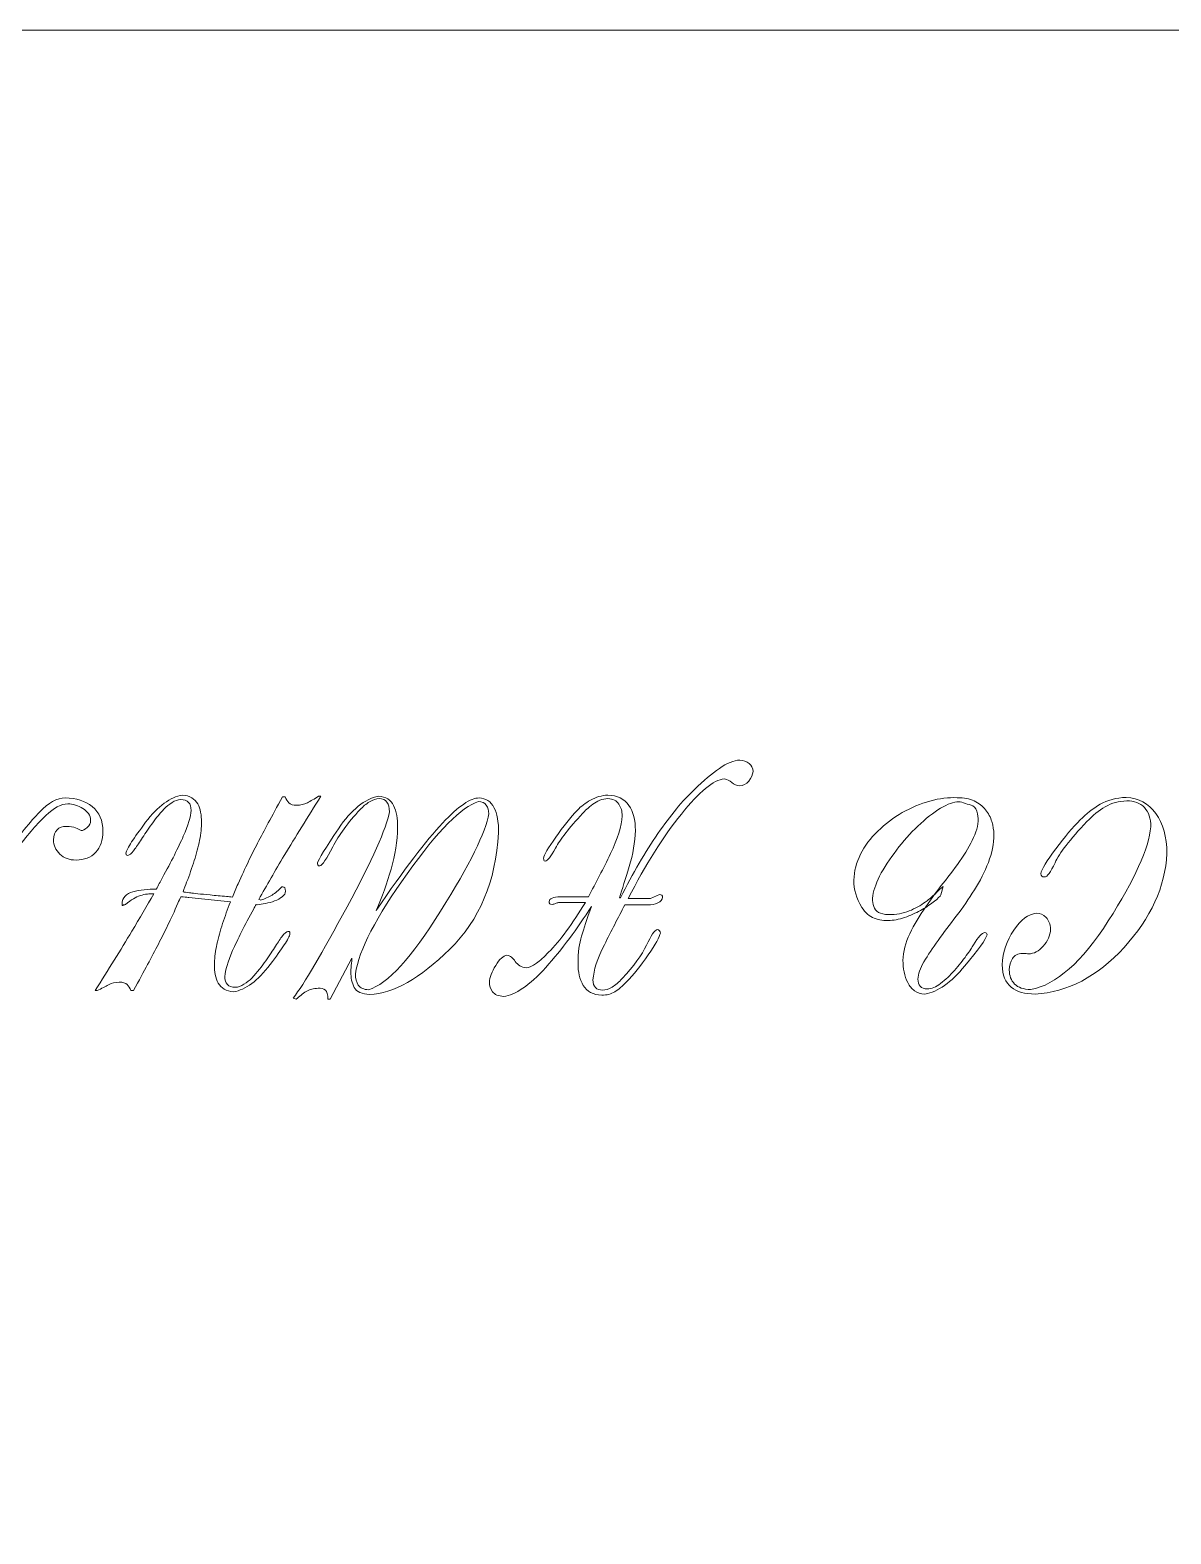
# Model space of a CAD drawing. Header units: centimetres. Extents: x -34.6 to 30.5, y -3.3 to 7.
# Drawn here: x 22.355 to 23.772, y 2.088 to 3.956 of the extents above; entities that cross this region are included whole.
import ezdxf

# ---------------------------------------------------------------- set-up
doc = ezdxf.new("R2010")
doc.units = ezdxf.units.CM
doc.header["$MEASUREMENT"] = 0
doc.layers.add('layer 1', color=7, linetype='Continuous')

msp = doc.modelspace()

# ---------------------------------------------------------------- linework, layer by layer
at = {"layer": 'layer 1', "color": 250, "lineweight": 9}
msp.add_open_spline([(24.0065, 0.65608), (23.96511, 0.41389), (23.08635, 0.22041), (22.00818, 0.22041), (22.00818, 0.22041), (20.93001, 0.22041), (20.05125, 0.41389), (20.00986, 0.65608), (20.00986, 0.65608), (20.00986, 0.65608), (18.40318, 0.65608), (18.40318, 0.65608), (18.40318, 0.65608), (17.54991, 0.65608), (16.85818, 1.39481), (16.85818, 2.30608), (16.85818, 2.30608), (16.85818, 3.21735), (17.54991, 3.95608), (18.40318, 3.95608), (18.40318, 3.95608), (18.40318, 3.95608), (25.61318, 3.95608), (25.61318, 3.95608), (25.61318, 3.95608), (26.46645, 3.95608), (27.15818, 3.21735), (27.15818, 2.30608), (27.15818, 2.30608), (27.15818, 1.39481), (26.46645, 0.65608), (25.61318, 0.65608), (25.61318, 0.65608), (25.61318, 0.65608), (24.0065, 0.65608), (24.0065, 0.65608)], degree=3, knots=[0, 0, 0, 0, 0.1, 0.1, 0.1, 0.1, 0.2, 0.2, 0.2, 0.2, 0.3, 0.3, 0.3, 0.3, 0.4, 0.4, 0.4, 0.4, 0.5, 0.5, 0.5, 0.5, 0.6, 0.6, 0.6, 0.6, 0.7, 0.7, 0.7, 0.7, 0.8, 0.8, 0.8, 0.8, 1, 1, 1, 1], dxfattribs=at)
at = {"layer": 'layer 1', "color": 242, "lineweight": 9}
for points, knots in [([(23.06466, 2.75734), (23.05395, 2.75781), (23.04633, 2.76186), (23.04181, 2.76948), (23.04181, 2.76948), (23.03728, 2.77721), (23.03514, 2.78638), (23.03538, 2.79697), (23.03538, 2.79697), (23.03538, 2.81066), (23.03681, 2.82197), (23.03955, 2.83078), (23.03955, 2.83078), (23.0424, 2.83959), (23.04645, 2.85185), (23.05181, 2.86756), (23.05181, 2.86756), (23.03431, 2.83971), (23.01538, 2.81447), (22.99515, 2.79185), (22.99515, 2.79185), (22.97479, 2.76924), (22.95741, 2.75734), (22.94301, 2.75591), (22.94301, 2.75591), (22.93646, 2.75615), (22.93182, 2.75805), (22.9292, 2.76174), (22.9292, 2.76174), (22.92647, 2.76531), (22.92516, 2.76924), (22.92516, 2.7734), (22.92516, 2.7734), (22.92563, 2.77948), (22.92825, 2.7865), (22.93301, 2.79436), (22.93301, 2.79436), (22.93777, 2.80209), (22.94242, 2.80638), (22.94682, 2.80709), (22.94682, 2.80709), (22.95099, 2.80638), (22.95456, 2.80376), (22.95741, 2.79924), (22.95741, 2.79924), (22.96039, 2.79471), (22.96479, 2.79198), (22.97086, 2.79138), (22.97086, 2.79138), (22.97455, 2.7915), (22.97884, 2.7934), (22.9836, 2.79697), (22.9836, 2.79697), (22.98836, 2.80043), (22.99336, 2.80495), (22.99872, 2.81066), (22.99872, 2.81066), (23.00598, 2.81781), (23.01336, 2.82673), (23.02086, 2.83721), (23.02086, 2.83721), (23.02848, 2.8478), (23.03633, 2.85947), (23.04443, 2.87232), (23.04443, 2.87232), (23.04443, 2.87232), (23.01098, 2.87232), (23.01098, 2.87232), (23.01098, 2.87232), (23.00979, 2.87232), (23.0086, 2.87196), (23.00729, 2.87125), (23.00729, 2.87125), (23.00598, 2.87054), (23.00467, 2.87018), (23.00324, 2.87018), (23.00324, 2.87018), (23.00169, 2.87018), (23.00062, 2.87042), (23.00015, 2.87089), (23.00015, 2.87089), (22.99967, 2.87137), (22.99943, 2.87232), (22.99943, 2.87363), (22.99943, 2.87363), (22.99943, 2.87554), (23.00062, 2.87697), (23.00312, 2.87804), (23.00312, 2.87804), (23.0055, 2.87911), (23.00884, 2.87958), (23.013, 2.87958), (23.013, 2.87958), (23.013, 2.87958), (23.04824, 2.87958), (23.04824, 2.87958), (23.04824, 2.87958), (23.05752, 2.89685), (23.06669, 2.91458), (23.07561, 2.93315), (23.07561, 2.93315), (23.08466, 2.9516), (23.08942, 2.96731), (23.09014, 2.98029), (23.09014, 2.98029), (23.09014, 2.98564), (23.08871, 2.99052), (23.08597, 2.99481), (23.08597, 2.99481), (23.08311, 2.99909), (23.07859, 3.00135), (23.0724, 3.00159), (23.0724, 3.00159), (23.06538, 3.00112), (23.05907, 2.99874), (23.05347, 2.99445), (23.05347, 2.99445), (23.04788, 2.99017), (23.04371, 2.98636), (23.04098, 2.98314), (23.04098, 2.98314), (23.02419, 2.96517), (23.013, 2.95089), (23.00729, 2.94017), (23.00729, 2.94017), (23.00158, 2.92946), (22.99741, 2.9241), (22.99455, 2.92387), (22.99455, 2.92387), (22.9936, 2.92387), (22.993, 2.92422), (22.99289, 2.92505), (22.99289, 2.92505), (22.99265, 2.92589), (22.99253, 2.9266), (22.99253, 2.92732), (22.99253, 2.92732), (22.99312, 2.93148), (22.99812, 2.94017), (23.00753, 2.95351), (23.00753, 2.95351), (23.01681, 2.96672), (23.02586, 2.97803), (23.03467, 2.98731), (23.03467, 2.98731), (23.03883, 2.99195), (23.04431, 2.99612), (23.05086, 2.99969), (23.05086, 2.99969), (23.05752, 3.00338), (23.06466, 3.0054), (23.0724, 3.00588), (23.0724, 3.00588), (23.08419, 3.0054), (23.09287, 3.00124), (23.09835, 2.99314), (23.09835, 2.99314), (23.10383, 2.98517), (23.10656, 2.97481), (23.10656, 2.96208), (23.10656, 2.96208), (23.10609, 2.94743), (23.10347, 2.93244), (23.09883, 2.91708), (23.09883, 2.91708), (23.09418, 2.90184), (23.09014, 2.88887), (23.08669, 2.87816), (23.08669, 2.87816), (23.08669, 2.87816), (23.08799, 2.87816), (23.08799, 2.87816), (23.08799, 2.87816), (23.10359, 2.90899), (23.11906, 2.93565), (23.13442, 2.95803), (23.13442, 2.95803), (23.14977, 2.98041), (23.16501, 2.99886), (23.18013, 3.01326), (23.18013, 3.01326), (23.19108, 3.02397), (23.20131, 3.03254), (23.21084, 3.03897), (23.21084, 3.03897), (23.22036, 3.04552), (23.22881, 3.04897), (23.23619, 3.04945), (23.23619, 3.04945), (23.24083, 3.04921), (23.24476, 3.04778), (23.24774, 3.04528), (23.24774, 3.04528), (23.25083, 3.04266), (23.25238, 3.03933), (23.25262, 3.03516), (23.25262, 3.03516), (23.25214, 3.03123), (23.25036, 3.02731), (23.24726, 3.02338), (23.24726, 3.02338), (23.24405, 3.01945), (23.24024, 3.01743), (23.23559, 3.01743), (23.23559, 3.01743), (23.23226, 3.01767), (23.22917, 3.01897), (23.22631, 3.02147), (23.22631, 3.02147), (23.22345, 3.02385), (23.22036, 3.0254), (23.21703, 3.02611), (23.21703, 3.02611), (23.20357, 3.02469), (23.18572, 3.01016), (23.16358, 2.98231), (23.16358, 2.98231), (23.14132, 2.95446), (23.1193, 2.91946), (23.0974, 2.87744), (23.0974, 2.87744), (23.0974, 2.87744), (23.12537, 2.87744), (23.12537, 2.87744), (23.12537, 2.87744), (23.12537, 2.87744), (23.13656, 2.88232), (23.13656, 2.88232), (23.13656, 2.88232), (23.13763, 2.88232), (23.13858, 2.88208), (23.1393, 2.88149), (23.1393, 2.88149), (23.14001, 2.88089), (23.14037, 2.88006), (23.14037, 2.87887), (23.14037, 2.87887), (23.14013, 2.87613), (23.13811, 2.87387), (23.13442, 2.87209), (23.13442, 2.87209), (23.13073, 2.8703), (23.12644, 2.86947), (23.12156, 2.86947), (23.12156, 2.86947), (23.12156, 2.86947), (23.09323, 2.86947), (23.09323, 2.86947), (23.09323, 2.86947), (23.08514, 2.85364), (23.07668, 2.83721), (23.068, 2.82007), (23.068, 2.82007), (23.05931, 2.80293), (23.05455, 2.7884), (23.05383, 2.7765), (23.05383, 2.7765), (23.05383, 2.7721), (23.0549, 2.76888), (23.05704, 2.76674), (23.05704, 2.76674), (23.05907, 2.76472), (23.06216, 2.76365), (23.06609, 2.76365), (23.06609, 2.76365), (23.06954, 2.76365), (23.07335, 2.76496), (23.07752, 2.76746), (23.07752, 2.76746), (23.0818, 2.77007), (23.08597, 2.77353), (23.09014, 2.77793), (23.09014, 2.77793), (23.10454, 2.79352), (23.11454, 2.80745), (23.12025, 2.81947), (23.12025, 2.81947), (23.12596, 2.83161), (23.13049, 2.83804), (23.1337, 2.83876), (23.1337, 2.83876), (23.13489, 2.83876), (23.13584, 2.83828), (23.13656, 2.83745), (23.13656, 2.83745), (23.13715, 2.83673), (23.13751, 2.83566), (23.13751, 2.83459), (23.13751, 2.83459), (23.1368, 2.82983), (23.1318, 2.82078), (23.12239, 2.80733), (23.12239, 2.80733), (23.11299, 2.79376), (23.10394, 2.78257), (23.09537, 2.77376), (23.09537, 2.77376), (23.0905, 2.76864), (23.08573, 2.7646), (23.08109, 2.76174), (23.08109, 2.76174), (23.07645, 2.75876), (23.07097, 2.75734), (23.06466, 2.75734)], [0, 0, 0, 0, 0.012987, 0.012987, 0.012987, 0.012987, 0.025974, 0.025974, 0.025974, 0.025974, 0.038961, 0.038961, 0.038961, 0.038961, 0.0519481, 0.0519481, 0.0519481, 0.0519481, 0.0649351, 0.0649351, 0.0649351, 0.0649351, 0.0779221, 0.0779221, 0.0779221, 0.0779221, 0.0909091, 0.0909091, 0.0909091, 0.0909091, 0.1038961, 0.1038961, 0.1038961, 0.1038961, 0.1168831, 0.1168831, 0.1168831, 0.1168831, 0.1298701, 0.1298701, 0.1298701, 0.1298701, 0.1428571, 0.1428571, 0.1428571, 0.1428571, 0.1558442, 0.1558442, 0.1558442, 0.1558442, 0.1688312, 0.1688312, 0.1688312, 0.1688312, 0.1818182, 0.1818182, 0.1818182, 0.1818182, 0.1948052, 0.1948052, 0.1948052, 0.1948052, 0.2077922, 0.2077922, 0.2077922, 0.2077922, 0.2207792, 0.2207792, 0.2207792, 0.2207792, 0.2337662, 0.2337662, 0.2337662, 0.2337662, 0.2467532, 0.2467532, 0.2467532, 0.2467532, 0.2597403, 0.2597403, 0.2597403, 0.2597403, 0.2727273, 0.2727273, 0.2727273, 0.2727273, 0.2857143, 0.2857143, 0.2857143, 0.2857143, 0.2987013, 0.2987013, 0.2987013, 0.2987013, 0.3116883, 0.3116883, 0.3116883, 0.3116883, 0.3246753, 0.3246753, 0.3246753, 0.3246753, 0.3376623, 0.3376623, 0.3376623, 0.3376623, 0.3506494, 0.3506494, 0.3506494, 0.3506494, 0.3636364, 0.3636364, 0.3636364, 0.3636364, 0.3766234, 0.3766234, 0.3766234, 0.3766234, 0.3896104, 0.3896104, 0.3896104, 0.3896104, 0.4025974, 0.4025974, 0.4025974, 0.4025974, 0.4155844, 0.4155844, 0.4155844, 0.4155844, 0.4285714, 0.4285714, 0.4285714, 0.4285714, 0.4415584, 0.4415584, 0.4415584, 0.4415584, 0.4545455, 0.4545455, 0.4545455, 0.4545455, 0.4675325, 0.4675325, 0.4675325, 0.4675325, 0.4805195, 0.4805195, 0.4805195, 0.4805195, 0.4935065, 0.4935065, 0.4935065, 0.4935065, 0.5064935, 0.5064935, 0.5064935, 0.5064935, 0.5194805, 0.5194805, 0.5194805, 0.5194805, 0.5324675, 0.5324675, 0.5324675, 0.5324675, 0.5454545, 0.5454545, 0.5454545, 0.5454545, 0.5584416, 0.5584416, 0.5584416, 0.5584416, 0.5714286, 0.5714286, 0.5714286, 0.5714286, 0.5844156, 0.5844156, 0.5844156, 0.5844156, 0.5974026, 0.5974026, 0.5974026, 0.5974026, 0.6103896, 0.6103896, 0.6103896, 0.6103896, 0.6233766, 0.6233766, 0.6233766, 0.6233766, 0.6363636, 0.6363636, 0.6363636, 0.6363636, 0.6493506, 0.6493506, 0.6493506, 0.6493506, 0.6623377, 0.6623377, 0.6623377, 0.6623377, 0.6753247, 0.6753247, 0.6753247, 0.6753247, 0.6883117, 0.6883117, 0.6883117, 0.6883117, 0.7012987, 0.7012987, 0.7012987, 0.7012987, 0.7142857, 0.7142857, 0.7142857, 0.7142857, 0.7272727, 0.7272727, 0.7272727, 0.7272727, 0.7402597, 0.7402597, 0.7402597, 0.7402597, 0.7532468, 0.7532468, 0.7532468, 0.7532468, 0.7662338, 0.7662338, 0.7662338, 0.7662338, 0.7792208, 0.7792208, 0.7792208, 0.7792208, 0.7922078, 0.7922078, 0.7922078, 0.7922078, 0.8051948, 0.8051948, 0.8051948, 0.8051948, 0.8181818, 0.8181818, 0.8181818, 0.8181818, 0.8311688, 0.8311688, 0.8311688, 0.8311688, 0.8441558, 0.8441558, 0.8441558, 0.8441558, 0.8571429, 0.8571429, 0.8571429, 0.8571429, 0.8701299, 0.8701299, 0.8701299, 0.8701299, 0.8831169, 0.8831169, 0.8831169, 0.8831169, 0.8961039, 0.8961039, 0.8961039, 0.8961039, 0.9090909, 0.9090909, 0.9090909, 0.9090909, 0.9220779, 0.9220779, 0.9220779, 0.9220779, 0.9350649, 0.9350649, 0.9350649, 0.9350649, 0.9480519, 0.9480519, 0.9480519, 0.9480519, 0.961039, 0.961039, 0.961039, 0.961039, 0.974026, 0.974026, 0.974026, 0.974026, 1, 1, 1, 1]), ([(22.32391, 2.93255), (22.34118, 2.95577), (22.35534, 2.97315), (22.36653, 2.98481), (22.36653, 2.98481), (22.3776, 2.99648), (22.38831, 3.00231), (22.39855, 3.00231), (22.39855, 3.00231), (22.41212, 3.00231), (22.42319, 2.99874), (22.43212, 2.9916), (22.43212, 2.9916), (22.44092, 2.98433), (22.44533, 2.97422), (22.44533, 2.961), (22.44533, 2.961), (22.44533, 2.95005), (22.44236, 2.94136), (22.43629, 2.93493), (22.43629, 2.93493), (22.43021, 2.92839), (22.42212, 2.92518), (22.41188, 2.92518), (22.41188, 2.92518), (22.40367, 2.92518), (22.397, 2.92767), (22.39177, 2.93267), (22.39177, 2.93267), (22.38653, 2.93767), (22.38391, 2.9435), (22.38391, 2.95029), (22.38391, 2.95029), (22.38391, 2.95588), (22.38534, 2.96005), (22.38831, 2.96279), (22.38831, 2.96279), (22.39117, 2.96565), (22.39498, 2.96707), (22.39962, 2.96707), (22.39962, 2.96707), (22.40474, 2.96707), (22.40867, 2.96648), (22.41129, 2.96529), (22.41129, 2.96529), (22.41403, 2.9641), (22.41629, 2.96291), (22.41807, 2.96184), (22.41807, 2.96184), (22.42045, 2.96184), (22.42295, 2.96303), (22.42581, 2.96565), (22.42581, 2.96565), (22.42854, 2.96815), (22.42998, 2.97112), (22.42998, 2.97433), (22.42998, 2.97433), (22.42998, 2.97755), (22.42902, 2.98041), (22.42724, 2.9829), (22.42724, 2.9829), (22.42533, 2.98529), (22.42295, 2.98743), (22.42021, 2.98933), (22.42021, 2.98933), (22.41748, 2.99124), (22.41438, 2.99255), (22.41117, 2.9935), (22.41117, 2.9935), (22.40783, 2.99445), (22.40474, 2.99493), (22.40176, 2.99493), (22.40176, 2.99493), (22.39331, 2.99493), (22.38427, 2.99017), (22.37439, 2.98064), (22.37439, 2.98064), (22.36451, 2.97112), (22.35284, 2.95779), (22.33963, 2.94089), (22.33963, 2.94089), (22.33403, 2.93386), (22.32951, 2.92791), (22.32582, 2.92291), (22.32582, 2.92291), (22.32225, 2.91791), (22.3188, 2.91351), (22.31547, 2.90982), (22.31547, 2.90982), (22.31201, 2.90601), (22.30856, 2.90268), (22.30499, 2.89982), (22.30499, 2.89982), (22.3013, 2.89685), (22.29689, 2.89399), (22.29154, 2.89125), (22.29154, 2.89125), (22.29963, 2.88887), (22.30606, 2.88565), (22.3107, 2.88161), (22.3107, 2.88161), (22.31534, 2.87756), (22.31892, 2.87292), (22.3213, 2.86768), (22.3213, 2.86768), (22.3238, 2.86244), (22.32535, 2.85661), (22.32606, 2.85018), (22.32606, 2.85018), (22.32677, 2.84376), (22.32713, 2.83697), (22.32713, 2.83007), (22.32713, 2.83007), (22.32713, 2.81959), (22.32487, 2.80971), (22.32046, 2.80043), (22.32046, 2.80043), (22.31606, 2.79126), (22.30999, 2.78328), (22.30237, 2.7765), (22.30237, 2.7765), (22.29463, 2.76972), (22.28559, 2.76436), (22.27511, 2.76043), (22.27511, 2.76043), (22.26464, 2.7565), (22.25345, 2.75448), (22.2413, 2.75448), (22.2413, 2.75448), (22.23523, 2.75448), (22.23, 2.75543), (22.22559, 2.75722), (22.22559, 2.75722), (22.22119, 2.75912), (22.2175, 2.7615), (22.21441, 2.76424), (22.21441, 2.76424), (22.21143, 2.76698), (22.20905, 2.77019), (22.20726, 2.77364), (22.20726, 2.77364), (22.2056, 2.7771), (22.20429, 2.78067), (22.20369, 2.78412), (22.20369, 2.78412), (22.20131, 2.77971), (22.19893, 2.77519), (22.19631, 2.77055), (22.19631, 2.77055), (22.19381, 2.76591), (22.19072, 2.76031), (22.18726, 2.75377), (22.18726, 2.75377), (22.18726, 2.75377), (22.18584, 2.75377), (22.18584, 2.75377), (22.18584, 2.75377), (22.18584, 2.75769), (22.18489, 2.76091), (22.18286, 2.76317), (22.18286, 2.76317), (22.18096, 2.76555), (22.17762, 2.76662), (22.17298, 2.76662), (22.17298, 2.76662), (22.16644, 2.76662), (22.16132, 2.76519), (22.15763, 2.7621), (22.15763, 2.7621), (22.15394, 2.75912), (22.15013, 2.75626), (22.14644, 2.75377), (22.14644, 2.75377), (22.14644, 2.75377), (22.14298, 2.75377), (22.14298, 2.75377), (22.14298, 2.75377), (22.1562, 2.77495), (22.16917, 2.79638), (22.18167, 2.81792), (22.18167, 2.81792), (22.19417, 2.83947), (22.20655, 2.86137), (22.21869, 2.88351), (22.21869, 2.88351), (22.23071, 2.90565), (22.23988, 2.92446), (22.24607, 2.93993), (22.24607, 2.93993), (22.25214, 2.95541), (22.25571, 2.96755), (22.25666, 2.97636), (22.25666, 2.97636), (22.25666, 2.98243), (22.25523, 2.98719), (22.2525, 2.99064), (22.2525, 2.99064), (22.24964, 2.99421), (22.24583, 2.99588), (22.24095, 2.99588), (22.24095, 2.99588), (22.23631, 2.99588), (22.23155, 2.99386), (22.22679, 2.98981), (22.22679, 2.98981), (22.22202, 2.98576), (22.21762, 2.981), (22.21345, 2.97552), (22.21345, 2.97552), (22.20917, 2.97005), (22.20548, 2.96445), (22.20226, 2.95862), (22.20226, 2.95862), (22.19905, 2.95279), (22.19667, 2.94815), (22.19524, 2.9447), (22.19524, 2.9447), (22.18965, 2.93184), (22.18512, 2.92494), (22.18167, 2.92374), (22.18167, 2.92374), (22.17917, 2.92374), (22.17786, 2.9247), (22.17786, 2.92648), (22.17786, 2.92648), (22.1781, 2.92839), (22.17953, 2.93184), (22.18238, 2.93696), (22.18238, 2.93696), (22.18512, 2.94208), (22.18846, 2.94767), (22.19226, 2.95398), (22.19226, 2.95398), (22.19619, 2.96017), (22.20024, 2.96636), (22.20464, 2.97243), (22.20464, 2.97243), (22.20917, 2.97838), (22.2131, 2.98326), (22.21655, 2.98695), (22.21655, 2.98695), (22.21928, 2.98993), (22.22309, 2.99291), (22.22774, 2.99588), (22.22774, 2.99588), (22.23238, 2.99874), (22.23702, 3.00017), (22.24166, 3.00017), (22.24166, 3.00017), (22.24905, 3.00017), (22.25559, 2.99707), (22.26107, 2.99076), (22.26107, 2.99076), (22.26642, 2.98445), (22.26916, 2.97457), (22.26916, 2.96112), (22.26916, 2.96112), (22.26916, 2.95553), (22.2688, 2.95041), (22.26821, 2.94553), (22.26821, 2.94553), (22.2675, 2.94077), (22.26642, 2.93577), (22.26499, 2.93053), (22.26499, 2.93053), (22.26369, 2.92541), (22.2619, 2.91946), (22.25976, 2.91303), (22.25976, 2.91303), (22.25773, 2.90649), (22.25512, 2.89839), (22.25214, 2.88887), (22.25214, 2.88887), (22.25285, 2.88958), (22.25357, 2.88994), (22.25416, 2.88994), (22.25416, 2.88994), (22.26166, 2.88946), (22.26809, 2.88982), (22.27357, 2.89077), (22.27357, 2.89077), (22.27904, 2.89185), (22.2844, 2.89399), (22.28963, 2.89708), (22.28963, 2.89708), (22.29487, 2.9003), (22.30011, 2.9047), (22.30546, 2.91053), (22.30546, 2.91053), (22.31082, 2.91637), (22.31701, 2.92363), (22.32391, 2.93255)], [0, 0, 0, 0, 0.0135135, 0.0135135, 0.0135135, 0.0135135, 0.027027, 0.027027, 0.027027, 0.027027, 0.0405405, 0.0405405, 0.0405405, 0.0405405, 0.0540541, 0.0540541, 0.0540541, 0.0540541, 0.0675676, 0.0675676, 0.0675676, 0.0675676, 0.0810811, 0.0810811, 0.0810811, 0.0810811, 0.0945946, 0.0945946, 0.0945946, 0.0945946, 0.1081081, 0.1081081, 0.1081081, 0.1081081, 0.1216216, 0.1216216, 0.1216216, 0.1216216, 0.1351351, 0.1351351, 0.1351351, 0.1351351, 0.1486486, 0.1486486, 0.1486486, 0.1486486, 0.1621622, 0.1621622, 0.1621622, 0.1621622, 0.1756757, 0.1756757, 0.1756757, 0.1756757, 0.1891892, 0.1891892, 0.1891892, 0.1891892, 0.2027027, 0.2027027, 0.2027027, 0.2027027, 0.2162162, 0.2162162, 0.2162162, 0.2162162, 0.2297297, 0.2297297, 0.2297297, 0.2297297, 0.2432432, 0.2432432, 0.2432432, 0.2432432, 0.2567568, 0.2567568, 0.2567568, 0.2567568, 0.2702703, 0.2702703, 0.2702703, 0.2702703, 0.2837838, 0.2837838, 0.2837838, 0.2837838, 0.2972973, 0.2972973, 0.2972973, 0.2972973, 0.3108108, 0.3108108, 0.3108108, 0.3108108, 0.3243243, 0.3243243, 0.3243243, 0.3243243, 0.3378378, 0.3378378, 0.3378378, 0.3378378, 0.3513514, 0.3513514, 0.3513514, 0.3513514, 0.3648649, 0.3648649, 0.3648649, 0.3648649, 0.3783784, 0.3783784, 0.3783784, 0.3783784, 0.3918919, 0.3918919, 0.3918919, 0.3918919, 0.4054054, 0.4054054, 0.4054054, 0.4054054, 0.4189189, 0.4189189, 0.4189189, 0.4189189, 0.4324324, 0.4324324, 0.4324324, 0.4324324, 0.4459459, 0.4459459, 0.4459459, 0.4459459, 0.4594595, 0.4594595, 0.4594595, 0.4594595, 0.472973, 0.472973, 0.472973, 0.472973, 0.4864865, 0.4864865, 0.4864865, 0.4864865, 0.5, 0.5, 0.5, 0.5, 0.5135135, 0.5135135, 0.5135135, 0.5135135, 0.527027, 0.527027, 0.527027, 0.527027, 0.5405405, 0.5405405, 0.5405405, 0.5405405, 0.5540541, 0.5540541, 0.5540541, 0.5540541, 0.5675676, 0.5675676, 0.5675676, 0.5675676, 0.5810811, 0.5810811, 0.5810811, 0.5810811, 0.5945946, 0.5945946, 0.5945946, 0.5945946, 0.6081081, 0.6081081, 0.6081081, 0.6081081, 0.6216216, 0.6216216, 0.6216216, 0.6216216, 0.6351351, 0.6351351, 0.6351351, 0.6351351, 0.6486486, 0.6486486, 0.6486486, 0.6486486, 0.6621622, 0.6621622, 0.6621622, 0.6621622, 0.6756757, 0.6756757, 0.6756757, 0.6756757, 0.6891892, 0.6891892, 0.6891892, 0.6891892, 0.7027027, 0.7027027, 0.7027027, 0.7027027, 0.7162162, 0.7162162, 0.7162162, 0.7162162, 0.7297297, 0.7297297, 0.7297297, 0.7297297, 0.7432432, 0.7432432, 0.7432432, 0.7432432, 0.7567568, 0.7567568, 0.7567568, 0.7567568, 0.7702703, 0.7702703, 0.7702703, 0.7702703, 0.7837838, 0.7837838, 0.7837838, 0.7837838, 0.7972973, 0.7972973, 0.7972973, 0.7972973, 0.8108108, 0.8108108, 0.8108108, 0.8108108, 0.8243243, 0.8243243, 0.8243243, 0.8243243, 0.8378378, 0.8378378, 0.8378378, 0.8378378, 0.8513514, 0.8513514, 0.8513514, 0.8513514, 0.8648649, 0.8648649, 0.8648649, 0.8648649, 0.8783784, 0.8783784, 0.8783784, 0.8783784, 0.8918919, 0.8918919, 0.8918919, 0.8918919, 0.9054054, 0.9054054, 0.9054054, 0.9054054, 0.9189189, 0.9189189, 0.9189189, 0.9189189, 0.9324324, 0.9324324, 0.9324324, 0.9324324, 0.9459459, 0.9459459, 0.9459459, 0.9459459, 0.9594595, 0.9594595, 0.9594595, 0.9594595, 0.972973, 0.972973, 0.972973, 0.972973, 1, 1, 1, 1]), ([(22.53841, 2.87173), (22.53401, 2.86149), (22.52984, 2.85233), (22.52604, 2.84459), (22.52604, 2.84459), (22.52223, 2.83673), (22.5183, 2.82888), (22.51413, 2.8209), (22.51413, 2.8209), (22.51009, 2.81293), (22.50568, 2.80447), (22.5008, 2.79543), (22.5008, 2.79543), (22.49592, 2.7865), (22.49009, 2.77567), (22.4833, 2.76305), (22.4833, 2.76305), (22.4833, 2.76305), (22.47985, 2.76305), (22.47985, 2.76305), (22.47985, 2.76305), (22.4789, 2.76603), (22.47735, 2.76853), (22.47533, 2.77055), (22.47533, 2.77055), (22.47319, 2.77257), (22.46997, 2.77353), (22.46557, 2.77353), (22.46557, 2.77353), (22.46068, 2.77353), (22.45628, 2.77245), (22.45223, 2.77043), (22.45223, 2.77043), (22.4483, 2.76829), (22.44366, 2.76579), (22.43831, 2.76305), (22.43831, 2.76305), (22.43831, 2.76305), (22.43557, 2.76305), (22.43557, 2.76305), (22.43557, 2.76305), (22.452, 2.789), (22.46723, 2.81364), (22.48128, 2.83685), (22.48128, 2.83685), (22.4908, 2.85292), (22.49985, 2.86839), (22.50842, 2.88327), (22.50842, 2.88327), (22.50544, 2.88327), (22.5027, 2.88316), (22.50044, 2.88292), (22.50044, 2.88292), (22.49735, 2.88268), (22.49449, 2.88208), (22.49175, 2.88113), (22.49175, 2.88113), (22.4889, 2.88018), (22.48604, 2.87887), (22.48318, 2.87708), (22.48318, 2.87708), (22.48021, 2.87542), (22.47699, 2.87304), (22.47319, 2.86994), (22.47319, 2.86994), (22.47271, 2.8697), (22.47211, 2.86959), (22.47152, 2.86959), (22.47152, 2.86959), (22.47104, 2.86959), (22.47045, 2.86935), (22.46985, 2.86875), (22.46985, 2.86875), (22.46938, 2.86816), (22.46902, 2.86875), (22.46902, 2.87066), (22.46902, 2.87066), (22.46902, 2.87459), (22.47021, 2.8778), (22.47271, 2.8803), (22.47271, 2.8803), (22.47509, 2.88268), (22.47842, 2.88458), (22.48247, 2.88589), (22.48247, 2.88589), (22.48652, 2.88708), (22.49128, 2.88804), (22.49651, 2.88839), (22.49651, 2.88839), (22.50151, 2.88887), (22.50651, 2.88911), (22.51151, 2.88911), (22.51151, 2.88911), (22.51413, 2.89375), (22.51651, 2.89827), (22.51889, 2.90279), (22.51889, 2.90279), (22.53032, 2.92363), (22.53901, 2.94101), (22.54508, 2.95481), (22.54508, 2.95481), (22.55115, 2.96862), (22.55436, 2.97933), (22.55484, 2.98671), (22.55484, 2.98671), (22.55484, 2.99576), (22.55056, 3.00028), (22.54187, 3.00028), (22.54187, 3.00028), (22.53841, 3.00028), (22.53484, 2.99909), (22.53115, 2.99659), (22.53115, 2.99659), (22.52734, 2.99421), (22.52413, 2.9916), (22.52139, 2.98886), (22.52139, 2.98886), (22.51461, 2.98136), (22.50889, 2.97422), (22.50413, 2.96743), (22.50413, 2.96743), (22.49937, 2.96053), (22.49521, 2.95446), (22.49187, 2.94922), (22.49187, 2.94922), (22.48854, 2.94398), (22.48556, 2.93982), (22.48318, 2.93648), (22.48318, 2.93648), (22.48068, 2.93327), (22.47842, 2.93148), (22.4764, 2.93101), (22.4764, 2.93101), (22.47521, 2.93101), (22.47449, 2.93125), (22.47425, 2.93172), (22.47425, 2.93172), (22.47402, 2.93208), (22.4739, 2.93279), (22.4739, 2.93375), (22.4739, 2.93375), (22.47437, 2.93672), (22.47676, 2.94136), (22.48092, 2.94767), (22.48092, 2.94767), (22.48509, 2.95398), (22.49092, 2.96208), (22.4983, 2.97207), (22.4983, 2.97207), (22.51389, 2.99231), (22.52913, 3.0035), (22.54401, 3.00588), (22.54401, 3.00588), (22.54865, 3.00564), (22.55258, 3.00457), (22.55567, 3.00255), (22.55567, 3.00255), (22.55877, 3.00052), (22.56127, 2.99802), (22.56305, 2.99505), (22.56305, 2.99505), (22.56472, 2.99195), (22.56603, 2.9885), (22.56663, 2.98457), (22.56663, 2.98457), (22.56734, 2.98064), (22.5677, 2.97648), (22.5677, 2.97231), (22.5677, 2.97231), (22.5677, 2.96565), (22.56686, 2.95815), (22.56532, 2.94981), (22.56532, 2.94981), (22.56365, 2.9416), (22.56139, 2.93315), (22.55865, 2.92446), (22.55865, 2.92446), (22.55591, 2.91565), (22.5527, 2.90684), (22.54925, 2.89768), (22.54925, 2.89768), (22.54782, 2.89375), (22.54639, 2.88982), (22.54472, 2.88589), (22.54472, 2.88589), (22.54568, 2.88565), (22.54663, 2.88542), (22.54782, 2.88518), (22.54782, 2.88518), (22.55198, 2.8847), (22.5546, 2.88434), (22.55556, 2.88411), (22.55556, 2.88411), (22.55615, 2.88411), (22.55865, 2.88387), (22.56305, 2.88339), (22.56305, 2.88339), (22.56734, 2.88292), (22.57258, 2.88244), (22.57865, 2.88184), (22.57865, 2.88184), (22.58484, 2.88125), (22.5915, 2.88066), (22.59877, 2.87994), (22.59877, 2.87994), (22.60126, 2.8797), (22.60376, 2.87947), (22.60603, 2.87923), (22.60603, 2.87923), (22.60841, 2.88482), (22.61067, 2.8903), (22.61305, 2.89565), (22.61305, 2.89565), (22.61769, 2.90589), (22.62186, 2.91494), (22.62566, 2.92279), (22.62566, 2.92279), (22.62936, 2.93077), (22.63317, 2.93862), (22.63733, 2.94636), (22.63733, 2.94636), (22.64138, 2.95422), (22.64578, 2.96255), (22.65066, 2.97148), (22.65066, 2.97148), (22.65554, 2.98041), (22.66138, 2.99124), (22.66816, 3.00374), (22.66816, 3.00374), (22.66816, 3.00374), (22.67161, 3.00374), (22.67161, 3.00374), (22.67161, 3.00374), (22.67257, 3.00076), (22.67411, 2.99826), (22.67614, 2.99624), (22.67614, 2.99624), (22.67828, 2.99421), (22.68149, 2.99326), (22.6859, 2.99326), (22.6859, 2.99326), (22.69078, 2.99326), (22.69518, 2.99433), (22.69923, 2.99636), (22.69923, 2.99636), (22.70316, 2.9985), (22.7078, 3.00124), (22.71316, 3.00445), (22.71316, 3.00445), (22.71316, 3.00445), (22.71589, 3.00445), (22.71589, 3.00445), (22.71589, 3.00445), (22.69947, 2.9785), (22.68435, 2.95398), (22.67054, 2.93101), (22.67054, 2.93101), (22.65923, 2.91196), (22.64864, 2.89363), (22.63888, 2.87625), (22.63888, 2.87625), (22.64031, 2.87601), (22.64102, 2.87577), (22.64126, 2.87554), (22.64126, 2.87554), (22.64638, 2.87697), (22.65102, 2.87899), (22.65531, 2.88173), (22.65531, 2.88173), (22.65947, 2.88434), (22.66328, 2.88756), (22.66673, 2.89125), (22.66673, 2.89125), (22.66721, 2.89173), (22.6678, 2.89196), (22.66852, 2.89196), (22.66852, 2.89196), (22.67078, 2.89196), (22.67197, 2.89018), (22.67197, 2.88673), (22.67197, 2.88673), (22.67197, 2.88387), (22.67066, 2.88149), (22.66792, 2.87958), (22.66792, 2.87958), (22.6653, 2.87756), (22.66221, 2.8759), (22.65852, 2.87446), (22.65852, 2.87446), (22.65495, 2.87316), (22.65114, 2.87209), (22.64721, 2.87137), (22.64721, 2.87137), (22.64328, 2.87066), (22.63995, 2.87006), (22.63709, 2.86959), (22.63709, 2.86959), (22.63709, 2.86959), (22.63543, 2.86994), (22.63543, 2.86994), (22.63543, 2.86994), (22.63447, 2.86816), (22.63352, 2.86637), (22.63257, 2.86482), (22.63257, 2.86482), (22.62114, 2.84387), (22.61245, 2.82649), (22.60638, 2.81269), (22.60638, 2.81269), (22.60043, 2.79888), (22.5971, 2.78817), (22.59662, 2.78079), (22.59662, 2.78079), (22.59662, 2.77174), (22.60091, 2.76722), (22.6096, 2.76722), (22.6096, 2.76722), (22.61305, 2.76722), (22.61662, 2.76841), (22.62043, 2.77091), (22.62043, 2.77091), (22.62412, 2.77329), (22.62733, 2.77591), (22.63019, 2.77864), (22.63019, 2.77864), (22.63686, 2.78614), (22.64269, 2.79329), (22.64745, 2.80007), (22.64745, 2.80007), (22.65221, 2.80697), (22.65626, 2.81304), (22.65959, 2.81828), (22.65959, 2.81828), (22.66292, 2.82352), (22.6659, 2.8278), (22.66828, 2.83114), (22.66828, 2.83114), (22.67078, 2.83447), (22.67304, 2.83626), (22.67507, 2.8365), (22.67507, 2.8365), (22.67626, 2.8365), (22.67697, 2.83626), (22.67721, 2.83578), (22.67721, 2.83578), (22.67744, 2.83542), (22.67757, 2.83471), (22.67757, 2.83376), (22.67757, 2.83376), (22.67709, 2.83078), (22.67483, 2.82614), (22.67054, 2.81983), (22.67054, 2.81983), (22.66637, 2.81352), (22.66054, 2.80543), (22.65316, 2.79543), (22.65316, 2.79543), (22.63757, 2.77519), (22.62233, 2.76388), (22.60745, 2.76162), (22.60745, 2.76162), (22.60281, 2.76186), (22.59888, 2.76293), (22.59579, 2.76496), (22.59579, 2.76496), (22.59269, 2.76686), (22.5902, 2.76936), (22.58841, 2.77245), (22.58841, 2.77245), (22.58674, 2.77543), (22.58555, 2.77888), (22.58484, 2.78293), (22.58484, 2.78293), (22.58412, 2.78686), (22.58377, 2.7909), (22.58377, 2.79507), (22.58377, 2.79507), (22.58377, 2.80186), (22.5846, 2.80935), (22.58615, 2.81757), (22.58615, 2.81757), (22.58781, 2.82578), (22.59007, 2.83423), (22.59281, 2.84304), (22.59281, 2.84304), (22.59567, 2.85173), (22.59877, 2.86054), (22.60222, 2.86959), (22.60222, 2.86959), (22.60222, 2.86959), (22.60364, 2.87316), (22.60364, 2.87316), (22.60364, 2.87316), (22.60364, 2.87316), (22.55198, 2.87875), (22.55198, 2.87875), (22.55198, 2.87875), (22.55127, 2.87875), (22.54889, 2.87899), (22.54472, 2.87935), (22.54472, 2.87935), (22.54401, 2.87958), (22.54318, 2.8797), (22.54222, 2.8797), (22.54222, 2.8797), (22.54092, 2.8772), (22.53961, 2.87446), (22.53841, 2.87173)], [0, 0, 0, 0, 0.0097087, 0.0097087, 0.0097087, 0.0097087, 0.0194175, 0.0194175, 0.0194175, 0.0194175, 0.0291262, 0.0291262, 0.0291262, 0.0291262, 0.038835, 0.038835, 0.038835, 0.038835, 0.0485437, 0.0485437, 0.0485437, 0.0485437, 0.0582524, 0.0582524, 0.0582524, 0.0582524, 0.0679612, 0.0679612, 0.0679612, 0.0679612, 0.0776699, 0.0776699, 0.0776699, 0.0776699, 0.0873786, 0.0873786, 0.0873786, 0.0873786, 0.0970874, 0.0970874, 0.0970874, 0.0970874, 0.1067961, 0.1067961, 0.1067961, 0.1067961, 0.1165049, 0.1165049, 0.1165049, 0.1165049, 0.1262136, 0.1262136, 0.1262136, 0.1262136, 0.1359223, 0.1359223, 0.1359223, 0.1359223, 0.1456311, 0.1456311, 0.1456311, 0.1456311, 0.1553398, 0.1553398, 0.1553398, 0.1553398, 0.1650485, 0.1650485, 0.1650485, 0.1650485, 0.1747573, 0.1747573, 0.1747573, 0.1747573, 0.184466, 0.184466, 0.184466, 0.184466, 0.1941748, 0.1941748, 0.1941748, 0.1941748, 0.2038835, 0.2038835, 0.2038835, 0.2038835, 0.2135922, 0.2135922, 0.2135922, 0.2135922, 0.223301, 0.223301, 0.223301, 0.223301, 0.2330097, 0.2330097, 0.2330097, 0.2330097, 0.2427184, 0.2427184, 0.2427184, 0.2427184, 0.2524272, 0.2524272, 0.2524272, 0.2524272, 0.2621359, 0.2621359, 0.2621359, 0.2621359, 0.2718447, 0.2718447, 0.2718447, 0.2718447, 0.2815534, 0.2815534, 0.2815534, 0.2815534, 0.2912621, 0.2912621, 0.2912621, 0.2912621, 0.3009709, 0.3009709, 0.3009709, 0.3009709, 0.3106796, 0.3106796, 0.3106796, 0.3106796, 0.3203883, 0.3203883, 0.3203883, 0.3203883, 0.3300971, 0.3300971, 0.3300971, 0.3300971, 0.3398058, 0.3398058, 0.3398058, 0.3398058, 0.3495146, 0.3495146, 0.3495146, 0.3495146, 0.3592233, 0.3592233, 0.3592233, 0.3592233, 0.368932, 0.368932, 0.368932, 0.368932, 0.3786408, 0.3786408, 0.3786408, 0.3786408, 0.3883495, 0.3883495, 0.3883495, 0.3883495, 0.3980583, 0.3980583, 0.3980583, 0.3980583, 0.407767, 0.407767, 0.407767, 0.407767, 0.4174757, 0.4174757, 0.4174757, 0.4174757, 0.4271845, 0.4271845, 0.4271845, 0.4271845, 0.4368932, 0.4368932, 0.4368932, 0.4368932, 0.4466019, 0.4466019, 0.4466019, 0.4466019, 0.4563107, 0.4563107, 0.4563107, 0.4563107, 0.4660194, 0.4660194, 0.4660194, 0.4660194, 0.4757282, 0.4757282, 0.4757282, 0.4757282, 0.4854369, 0.4854369, 0.4854369, 0.4854369, 0.4951456, 0.4951456, 0.4951456, 0.4951456, 0.5048544, 0.5048544, 0.5048544, 0.5048544, 0.5145631, 0.5145631, 0.5145631, 0.5145631, 0.5242718, 0.5242718, 0.5242718, 0.5242718, 0.5339806, 0.5339806, 0.5339806, 0.5339806, 0.5436893, 0.5436893, 0.5436893, 0.5436893, 0.5533981, 0.5533981, 0.5533981, 0.5533981, 0.5631068, 0.5631068, 0.5631068, 0.5631068, 0.5728155, 0.5728155, 0.5728155, 0.5728155, 0.5825243, 0.5825243, 0.5825243, 0.5825243, 0.592233, 0.592233, 0.592233, 0.592233, 0.6019417, 0.6019417, 0.6019417, 0.6019417, 0.6116505, 0.6116505, 0.6116505, 0.6116505, 0.6213592, 0.6213592, 0.6213592, 0.6213592, 0.631068, 0.631068, 0.631068, 0.631068, 0.6407767, 0.6407767, 0.6407767, 0.6407767, 0.6504854, 0.6504854, 0.6504854, 0.6504854, 0.6601942, 0.6601942, 0.6601942, 0.6601942, 0.6699029, 0.6699029, 0.6699029, 0.6699029, 0.6796117, 0.6796117, 0.6796117, 0.6796117, 0.6893204, 0.6893204, 0.6893204, 0.6893204, 0.6990291, 0.6990291, 0.6990291, 0.6990291, 0.7087379, 0.7087379, 0.7087379, 0.7087379, 0.7184466, 0.7184466, 0.7184466, 0.7184466, 0.7281553, 0.7281553, 0.7281553, 0.7281553, 0.7378641, 0.7378641, 0.7378641, 0.7378641, 0.7475728, 0.7475728, 0.7475728, 0.7475728, 0.7572816, 0.7572816, 0.7572816, 0.7572816, 0.7669903, 0.7669903, 0.7669903, 0.7669903, 0.776699, 0.776699, 0.776699, 0.776699, 0.7864078, 0.7864078, 0.7864078, 0.7864078, 0.7961165, 0.7961165, 0.7961165, 0.7961165, 0.8058252, 0.8058252, 0.8058252, 0.8058252, 0.815534, 0.815534, 0.815534, 0.815534, 0.8252427, 0.8252427, 0.8252427, 0.8252427, 0.8349515, 0.8349515, 0.8349515, 0.8349515, 0.8446602, 0.8446602, 0.8446602, 0.8446602, 0.8543689, 0.8543689, 0.8543689, 0.8543689, 0.8640777, 0.8640777, 0.8640777, 0.8640777, 0.8737864, 0.8737864, 0.8737864, 0.8737864, 0.8834951, 0.8834951, 0.8834951, 0.8834951, 0.8932039, 0.8932039, 0.8932039, 0.8932039, 0.9029126, 0.9029126, 0.9029126, 0.9029126, 0.9126214, 0.9126214, 0.9126214, 0.9126214, 0.9223301, 0.9223301, 0.9223301, 0.9223301, 0.9320388, 0.9320388, 0.9320388, 0.9320388, 0.9417476, 0.9417476, 0.9417476, 0.9417476, 0.9514563, 0.9514563, 0.9514563, 0.9514563, 0.961165, 0.961165, 0.961165, 0.961165, 0.9708738, 0.9708738, 0.9708738, 0.9708738, 0.9805825, 0.9805825, 0.9805825, 0.9805825, 1, 1, 1, 1]), ([(22.9367, 2.95898), (22.93313, 2.89899), (22.91301, 2.85078), (22.87599, 2.81435), (22.87599, 2.81435), (22.83897, 2.77793), (22.80588, 2.75924), (22.7766, 2.75829), (22.7766, 2.75829), (22.76684, 2.75853), (22.76041, 2.7615), (22.75744, 2.7671), (22.75744, 2.7671), (22.75446, 2.77257), (22.75303, 2.779), (22.75327, 2.78626), (22.75327, 2.78626), (22.75327, 2.78971), (22.75351, 2.7934), (22.75398, 2.79721), (22.75398, 2.79721), (22.75446, 2.80102), (22.75458, 2.80305), (22.75458, 2.80328), (22.75458, 2.80328), (22.75458, 2.80328), (22.72744, 2.75234), (22.72744, 2.75234), (22.72744, 2.75234), (22.72744, 2.75234), (22.7247, 2.75234), (22.7247, 2.75234), (22.7247, 2.75234), (22.7247, 2.75817), (22.72363, 2.76198), (22.72149, 2.76365), (22.72149, 2.76365), (22.71946, 2.76543), (22.71637, 2.76614), (22.71244, 2.76591), (22.71244, 2.76591), (22.70685, 2.76591), (22.70196, 2.7646), (22.69756, 2.76198), (22.69756, 2.76198), (22.69328, 2.75924), (22.68923, 2.75603), (22.68518, 2.75234), (22.68518, 2.75234), (22.68518, 2.75234), (22.68173, 2.75377), (22.68173, 2.75377), (22.68173, 2.75377), (22.69494, 2.7715), (22.7172, 2.80924), (22.74851, 2.8672), (22.74851, 2.8672), (22.77981, 2.92505), (22.79731, 2.96445), (22.801, 2.98517), (22.801, 2.98517), (22.801, 2.99029), (22.80005, 2.99433), (22.79803, 2.99719), (22.79803, 2.99719), (22.79612, 3.00017), (22.79279, 3.00159), (22.78815, 3.00159), (22.78815, 3.00159), (22.78457, 3.00159), (22.78077, 3.00028), (22.77648, 2.99755), (22.77648, 2.99755), (22.77208, 2.99493), (22.76827, 2.99171), (22.7647, 2.98802), (22.7647, 2.98802), (22.74958, 2.97172), (22.73827, 2.95624), (22.73077, 2.94148), (22.73077, 2.94148), (22.72315, 2.92672), (22.7178, 2.91887), (22.71458, 2.91791), (22.71458, 2.91791), (22.71316, 2.91791), (22.71232, 2.91827), (22.71208, 2.9191), (22.71208, 2.9191), (22.71184, 2.91994), (22.71173, 2.92077), (22.71173, 2.92172), (22.71173, 2.92172), (22.71292, 2.92613), (22.72161, 2.94029), (22.73768, 2.9641), (22.73768, 2.9641), (22.75387, 2.9879), (22.77041, 3.00135), (22.78743, 3.00445), (22.78743, 3.00445), (22.79648, 3.00398), (22.80279, 3.00017), (22.80624, 2.99291), (22.80624, 2.99291), (22.80969, 2.98576), (22.81136, 2.9766), (22.81112, 2.96565), (22.81112, 2.96565), (22.81088, 2.94874), (22.80827, 2.93148), (22.80326, 2.91399), (22.80326, 2.91399), (22.79826, 2.89661), (22.79208, 2.87947), (22.78457, 2.86268), (22.78457, 2.86268), (22.81945, 2.91363), (22.84695, 2.94981), (22.86695, 2.97112), (22.86695, 2.97112), (22.88694, 2.99231), (22.90206, 3.00278), (22.9123, 3.00231), (22.9123, 3.00231), (22.92087, 3.00183), (22.92706, 2.9979), (22.93087, 2.99041), (22.93087, 2.99041), (22.9348, 2.98303), (22.9367, 2.97255), (22.9367, 2.95898)], [0, 0, 0, 0, 0.0294118, 0.0294118, 0.0294118, 0.0294118, 0.0588235, 0.0588235, 0.0588235, 0.0588235, 0.0882353, 0.0882353, 0.0882353, 0.0882353, 0.1176471, 0.1176471, 0.1176471, 0.1176471, 0.1470588, 0.1470588, 0.1470588, 0.1470588, 0.1764706, 0.1764706, 0.1764706, 0.1764706, 0.2058824, 0.2058824, 0.2058824, 0.2058824, 0.2352941, 0.2352941, 0.2352941, 0.2352941, 0.2647059, 0.2647059, 0.2647059, 0.2647059, 0.2941176, 0.2941176, 0.2941176, 0.2941176, 0.3235294, 0.3235294, 0.3235294, 0.3235294, 0.3529412, 0.3529412, 0.3529412, 0.3529412, 0.3823529, 0.3823529, 0.3823529, 0.3823529, 0.4117647, 0.4117647, 0.4117647, 0.4117647, 0.4411765, 0.4411765, 0.4411765, 0.4411765, 0.4705882, 0.4705882, 0.4705882, 0.4705882, 0.5, 0.5, 0.5, 0.5, 0.5294118, 0.5294118, 0.5294118, 0.5294118, 0.5588235, 0.5588235, 0.5588235, 0.5588235, 0.5882353, 0.5882353, 0.5882353, 0.5882353, 0.6176471, 0.6176471, 0.6176471, 0.6176471, 0.6470588, 0.6470588, 0.6470588, 0.6470588, 0.6764706, 0.6764706, 0.6764706, 0.6764706, 0.7058824, 0.7058824, 0.7058824, 0.7058824, 0.7352941, 0.7352941, 0.7352941, 0.7352941, 0.7647059, 0.7647059, 0.7647059, 0.7647059, 0.7941176, 0.7941176, 0.7941176, 0.7941176, 0.8235294, 0.8235294, 0.8235294, 0.8235294, 0.8529412, 0.8529412, 0.8529412, 0.8529412, 0.8823529, 0.8823529, 0.8823529, 0.8823529, 0.9117647, 0.9117647, 0.9117647, 0.9117647, 0.9411765, 0.9411765, 0.9411765, 0.9411765, 1, 1, 1, 1]), ([(22.91159, 2.99778), (22.89087, 2.99171), (22.86135, 2.96195), (22.82302, 2.90827), (22.82302, 2.90827), (22.78457, 2.85471), (22.76327, 2.81328), (22.75886, 2.784), (22.75886, 2.784), (22.75886, 2.77817), (22.76005, 2.77353), (22.76244, 2.76983), (22.76244, 2.76983), (22.76493, 2.76627), (22.76922, 2.76436), (22.77517, 2.76412), (22.77517, 2.76412), (22.79874, 2.77126), (22.8285, 2.80388), (22.86468, 2.86173), (22.86468, 2.86173), (22.90087, 2.9197), (22.92075, 2.95993), (22.92444, 2.98279), (22.92444, 2.98279), (22.92444, 2.98695), (22.92337, 2.99052), (22.92134, 2.99338), (22.92134, 2.99338), (22.9192, 2.99636), (22.91599, 2.99778), (22.91159, 2.99778)], [0, 0, 0, 0, 0.1111111, 0.1111111, 0.1111111, 0.1111111, 0.2222222, 0.2222222, 0.2222222, 0.2222222, 0.3333333, 0.3333333, 0.3333333, 0.3333333, 0.4444444, 0.4444444, 0.4444444, 0.4444444, 0.5555556, 0.5555556, 0.5555556, 0.5555556, 0.6666667, 0.6666667, 0.6666667, 0.6666667, 0.7777778, 0.7777778, 0.7777778, 0.7777778, 1, 1, 1, 1]), ([(23.51389, 2.99624), (23.50901, 2.99838), (23.50271, 2.99778), (23.49497, 2.99445), (23.49497, 2.99445), (23.48687, 2.991), (23.47795, 2.98517), (23.46819, 2.97707), (23.46819, 2.97707), (23.4583, 2.96898), (23.44902, 2.95969), (23.44021, 2.94934), (23.44021, 2.94934), (23.43128, 2.93898), (23.42355, 2.92827), (23.41664, 2.9172), (23.41664, 2.9172), (23.40974, 2.90625), (23.4051, 2.89625), (23.40272, 2.88732), (23.40272, 2.88732), (23.40022, 2.87827), (23.40058, 2.87101), (23.40355, 2.8653), (23.40355, 2.8653), (23.40653, 2.85959), (23.41355, 2.85697), (23.4245, 2.85745), (23.4245, 2.85745), (23.43355, 2.85792), (23.44176, 2.85982), (23.44926, 2.86316), (23.44926, 2.86316), (23.45676, 2.86661), (23.46319, 2.8703), (23.46866, 2.87459), (23.46866, 2.87459), (23.47414, 2.87875), (23.47854, 2.88256), (23.48187, 2.88625), (23.48187, 2.88625), (23.48533, 2.88982), (23.48759, 2.89185), (23.48878, 2.89232), (23.48878, 2.89232), (23.48878, 2.89232), (23.48592, 2.88184), (23.48592, 2.88184), (23.48592, 2.88184), (23.48485, 2.88006), (23.48211, 2.87744), (23.47795, 2.87399), (23.47795, 2.87399), (23.47378, 2.87066), (23.46866, 2.86733), (23.46271, 2.86387), (23.46271, 2.86387), (23.45688, 2.86054), (23.45033, 2.85756), (23.44343, 2.85482), (23.44343, 2.85482), (23.4364, 2.85221), (23.4295, 2.85054), (23.42271, 2.85018), (23.42271, 2.85018), (23.41581, 2.84971), (23.40926, 2.85054), (23.40319, 2.85292), (23.40319, 2.85292), (23.397, 2.8553), (23.39177, 2.85982), (23.3876, 2.86649), (23.3876, 2.86649), (23.38093, 2.87768), (23.3776, 2.88887), (23.37784, 2.90018), (23.37784, 2.90018), (23.37808, 2.91149), (23.38082, 2.9222), (23.38605, 2.93244), (23.38605, 2.93244), (23.39129, 2.94267), (23.39843, 2.9522), (23.40772, 2.96124), (23.40772, 2.96124), (23.41688, 2.97017), (23.427, 2.97779), (23.43795, 2.9841), (23.43795, 2.9841), (23.44902, 2.99029), (23.46045, 2.99517), (23.47235, 2.9985), (23.47235, 2.9985), (23.48426, 3.00183), (23.49544, 3.00326), (23.50616, 3.00255), (23.50616, 3.00255), (23.51461, 3.00278), (23.52163, 3.00148), (23.52735, 2.99874), (23.52735, 2.99874), (23.53306, 2.99588), (23.5377, 2.99219), (23.54127, 2.98767), (23.54127, 2.98767), (23.54496, 2.98314), (23.54758, 2.97826), (23.54913, 2.97291), (23.54913, 2.97291), (23.55079, 2.96755), (23.55163, 2.96231), (23.55163, 2.95719), (23.55163, 2.95719), (23.55163, 2.94553), (23.54937, 2.93398), (23.54484, 2.92232), (23.54484, 2.92232), (23.54032, 2.91065), (23.53449, 2.89934), (23.52758, 2.88815), (23.52758, 2.88815), (23.52056, 2.87697), (23.51306, 2.86613), (23.50497, 2.85554), (23.50497, 2.85554), (23.49699, 2.84494), (23.48949, 2.83495), (23.48247, 2.82542), (23.48247, 2.82542), (23.47557, 2.81578), (23.46961, 2.80697), (23.46485, 2.79888), (23.46485, 2.79888), (23.46009, 2.79079), (23.45759, 2.78352), (23.45735, 2.77721), (23.45735, 2.77721), (23.45735, 2.77353), (23.4583, 2.77055), (23.46033, 2.76841), (23.46033, 2.76841), (23.46224, 2.76614), (23.46509, 2.76507), (23.4689, 2.76507), (23.4689, 2.76507), (23.47402, 2.76507), (23.47961, 2.76733), (23.48556, 2.77198), (23.48556, 2.77198), (23.49163, 2.77662), (23.49735, 2.7821), (23.50282, 2.78817), (23.50282, 2.78817), (23.5083, 2.79436), (23.51318, 2.80055), (23.51747, 2.8065), (23.51747, 2.8065), (23.52187, 2.81257), (23.52473, 2.81697), (23.52639, 2.81983), (23.52639, 2.81983), (23.53247, 2.82983), (23.5371, 2.83495), (23.54032, 2.83519), (23.54032, 2.83519), (23.54222, 2.83519), (23.54318, 2.83423), (23.54318, 2.83233), (23.54318, 2.83233), (23.54175, 2.82649), (23.53258, 2.81364), (23.51556, 2.79364), (23.51556, 2.79364), (23.49866, 2.77317), (23.48211, 2.7615), (23.46604, 2.75876), (23.46604, 2.75876), (23.46093, 2.759), (23.45664, 2.76043), (23.45319, 2.76293), (23.45319, 2.76293), (23.44962, 2.76555), (23.44688, 2.76877), (23.44474, 2.77293), (23.44474, 2.77293), (23.44259, 2.77698), (23.44116, 2.78138), (23.44021, 2.78626), (23.44021, 2.78626), (23.43926, 2.79114), (23.43878, 2.7959), (23.43878, 2.80066), (23.43878, 2.80066), (23.43902, 2.8115), (23.44188, 2.82257), (23.44736, 2.83376), (23.44736, 2.83376), (23.45283, 2.84494), (23.45938, 2.85601), (23.46711, 2.8672), (23.46711, 2.8672), (23.47473, 2.87839), (23.48295, 2.88935), (23.49152, 2.89994), (23.49152, 2.89994), (23.50009, 2.91065), (23.50771, 2.92113), (23.51437, 2.93125), (23.51437, 2.93125), (23.52104, 2.94136), (23.52604, 2.951), (23.52937, 2.96017), (23.52937, 2.96017), (23.5327, 2.96934), (23.53318, 2.97791), (23.53056, 2.98576), (23.53056, 2.98576), (23.52901, 2.99017), (23.52663, 2.99278), (23.52342, 2.9935), (23.52342, 2.9935), (23.52032, 2.99421), (23.51711, 2.99505), (23.51389, 2.99624)], [0, 0, 0, 0, 0.0175439, 0.0175439, 0.0175439, 0.0175439, 0.0350877, 0.0350877, 0.0350877, 0.0350877, 0.0526316, 0.0526316, 0.0526316, 0.0526316, 0.0701754, 0.0701754, 0.0701754, 0.0701754, 0.0877193, 0.0877193, 0.0877193, 0.0877193, 0.1052632, 0.1052632, 0.1052632, 0.1052632, 0.122807, 0.122807, 0.122807, 0.122807, 0.1403509, 0.1403509, 0.1403509, 0.1403509, 0.1578947, 0.1578947, 0.1578947, 0.1578947, 0.1754386, 0.1754386, 0.1754386, 0.1754386, 0.1929825, 0.1929825, 0.1929825, 0.1929825, 0.2105263, 0.2105263, 0.2105263, 0.2105263, 0.2280702, 0.2280702, 0.2280702, 0.2280702, 0.245614, 0.245614, 0.245614, 0.245614, 0.2631579, 0.2631579, 0.2631579, 0.2631579, 0.2807018, 0.2807018, 0.2807018, 0.2807018, 0.2982456, 0.2982456, 0.2982456, 0.2982456, 0.3157895, 0.3157895, 0.3157895, 0.3157895, 0.3333333, 0.3333333, 0.3333333, 0.3333333, 0.3508772, 0.3508772, 0.3508772, 0.3508772, 0.3684211, 0.3684211, 0.3684211, 0.3684211, 0.3859649, 0.3859649, 0.3859649, 0.3859649, 0.4035088, 0.4035088, 0.4035088, 0.4035088, 0.4210526, 0.4210526, 0.4210526, 0.4210526, 0.4385965, 0.4385965, 0.4385965, 0.4385965, 0.4561404, 0.4561404, 0.4561404, 0.4561404, 0.4736842, 0.4736842, 0.4736842, 0.4736842, 0.4912281, 0.4912281, 0.4912281, 0.4912281, 0.5087719, 0.5087719, 0.5087719, 0.5087719, 0.5263158, 0.5263158, 0.5263158, 0.5263158, 0.5438596, 0.5438596, 0.5438596, 0.5438596, 0.5614035, 0.5614035, 0.5614035, 0.5614035, 0.5789474, 0.5789474, 0.5789474, 0.5789474, 0.5964912, 0.5964912, 0.5964912, 0.5964912, 0.6140351, 0.6140351, 0.6140351, 0.6140351, 0.6315789, 0.6315789, 0.6315789, 0.6315789, 0.6491228, 0.6491228, 0.6491228, 0.6491228, 0.6666667, 0.6666667, 0.6666667, 0.6666667, 0.6842105, 0.6842105, 0.6842105, 0.6842105, 0.7017544, 0.7017544, 0.7017544, 0.7017544, 0.7192982, 0.7192982, 0.7192982, 0.7192982, 0.7368421, 0.7368421, 0.7368421, 0.7368421, 0.754386, 0.754386, 0.754386, 0.754386, 0.7719298, 0.7719298, 0.7719298, 0.7719298, 0.7894737, 0.7894737, 0.7894737, 0.7894737, 0.8070175, 0.8070175, 0.8070175, 0.8070175, 0.8245614, 0.8245614, 0.8245614, 0.8245614, 0.8421053, 0.8421053, 0.8421053, 0.8421053, 0.8596491, 0.8596491, 0.8596491, 0.8596491, 0.877193, 0.877193, 0.877193, 0.877193, 0.8947368, 0.8947368, 0.8947368, 0.8947368, 0.9122807, 0.9122807, 0.9122807, 0.9122807, 0.9298246, 0.9298246, 0.9298246, 0.9298246, 0.9473684, 0.9473684, 0.9473684, 0.9473684, 0.9649123, 0.9649123, 0.9649123, 0.9649123, 1, 1, 1, 1]), ([(23.66709, 2.97291), (23.64614, 2.95065), (23.63305, 2.93362), (23.62769, 2.92184), (23.62769, 2.92184), (23.62234, 2.91006), (23.61793, 2.90423), (23.61448, 2.90423), (23.61448, 2.90423), (23.61305, 2.90423), (23.61198, 2.90458), (23.61114, 2.90529), (23.61114, 2.90529), (23.61031, 2.90601), (23.60996, 2.90684), (23.60996, 2.90803), (23.60996, 2.90803), (23.61103, 2.91387), (23.61734, 2.92422), (23.62853, 2.9391), (23.62853, 2.9391), (23.63983, 2.95398), (23.64983, 2.966), (23.65876, 2.97505), (23.65876, 2.97505), (23.66614, 2.98267), (23.67447, 2.98921), (23.68364, 2.99445), (23.68364, 2.99445), (23.6928, 2.99969), (23.70363, 3.00255), (23.7159, 3.00302), (23.7159, 3.00302), (23.73149, 3.00231), (23.74375, 2.99564), (23.7528, 2.98314), (23.7528, 2.98314), (23.76172, 2.97065), (23.76637, 2.95398), (23.7666, 2.93339), (23.7666, 2.93339), (23.76446, 2.89196), (23.74673, 2.85316), (23.7134, 2.81674), (23.7134, 2.81674), (23.67995, 2.78043), (23.64317, 2.76102), (23.60293, 2.75876), (23.60293, 2.75876), (23.5902, 2.75876), (23.5802, 2.76162), (23.57306, 2.76733), (23.57306, 2.76733), (23.56603, 2.77305), (23.56234, 2.78221), (23.5621, 2.79507), (23.5621, 2.79507), (23.56282, 2.81066), (23.56758, 2.82495), (23.57639, 2.83816), (23.57639, 2.83816), (23.5852, 2.85125), (23.5946, 2.85828), (23.60436, 2.85923), (23.60436, 2.85923), (23.609, 2.85923), (23.61305, 2.85745), (23.6165, 2.85399), (23.6165, 2.85399), (23.61995, 2.85054), (23.62186, 2.84566), (23.6221, 2.83935), (23.6221, 2.83935), (23.62162, 2.83138), (23.61865, 2.82435), (23.61305, 2.81828), (23.61305, 2.81828), (23.60746, 2.81209), (23.60139, 2.80888), (23.59496, 2.80864), (23.59496, 2.80864), (23.59424, 2.80864), (23.59305, 2.80876), (23.59162, 2.809), (23.59162, 2.809), (23.59008, 2.80924), (23.58865, 2.80935), (23.58722, 2.80935), (23.58722, 2.80935), (23.58139, 2.80912), (23.57722, 2.80697), (23.57472, 2.80293), (23.57472, 2.80293), (23.5721, 2.79876), (23.57079, 2.79412), (23.57079, 2.78876), (23.57079, 2.78876), (23.57079, 2.7815), (23.57306, 2.77579), (23.57746, 2.77126), (23.57746, 2.77126), (23.58186, 2.76686), (23.58853, 2.7646), (23.59734, 2.76436), (23.59734, 2.76436), (23.629, 2.77019), (23.66114, 2.79852), (23.69375, 2.84959), (23.69375, 2.84959), (23.72649, 2.90065), (23.74399, 2.9397), (23.74661, 2.9666), (23.74661, 2.9666), (23.74661, 2.97683), (23.74399, 2.98481), (23.73863, 2.99041), (23.73863, 2.99041), (23.73328, 2.996), (23.72589, 2.99874), (23.71661, 2.99874), (23.71661, 2.99874), (23.70685, 2.9985), (23.69804, 2.996), (23.69007, 2.99136), (23.69007, 2.99136), (23.68221, 2.98671), (23.67459, 2.98064), (23.66709, 2.97291)], [0, 0, 0, 0, 0.030303, 0.030303, 0.030303, 0.030303, 0.0606061, 0.0606061, 0.0606061, 0.0606061, 0.0909091, 0.0909091, 0.0909091, 0.0909091, 0.1212121, 0.1212121, 0.1212121, 0.1212121, 0.1515152, 0.1515152, 0.1515152, 0.1515152, 0.1818182, 0.1818182, 0.1818182, 0.1818182, 0.2121212, 0.2121212, 0.2121212, 0.2121212, 0.2424242, 0.2424242, 0.2424242, 0.2424242, 0.2727273, 0.2727273, 0.2727273, 0.2727273, 0.3030303, 0.3030303, 0.3030303, 0.3030303, 0.3333333, 0.3333333, 0.3333333, 0.3333333, 0.3636364, 0.3636364, 0.3636364, 0.3636364, 0.3939394, 0.3939394, 0.3939394, 0.3939394, 0.4242424, 0.4242424, 0.4242424, 0.4242424, 0.4545455, 0.4545455, 0.4545455, 0.4545455, 0.4848485, 0.4848485, 0.4848485, 0.4848485, 0.5151515, 0.5151515, 0.5151515, 0.5151515, 0.5454545, 0.5454545, 0.5454545, 0.5454545, 0.5757576, 0.5757576, 0.5757576, 0.5757576, 0.6060606, 0.6060606, 0.6060606, 0.6060606, 0.6363636, 0.6363636, 0.6363636, 0.6363636, 0.6666667, 0.6666667, 0.6666667, 0.6666667, 0.6969697, 0.6969697, 0.6969697, 0.6969697, 0.7272727, 0.7272727, 0.7272727, 0.7272727, 0.7575758, 0.7575758, 0.7575758, 0.7575758, 0.7878788, 0.7878788, 0.7878788, 0.7878788, 0.8181818, 0.8181818, 0.8181818, 0.8181818, 0.8484848, 0.8484848, 0.8484848, 0.8484848, 0.8787879, 0.8787879, 0.8787879, 0.8787879, 0.9090909, 0.9090909, 0.9090909, 0.9090909, 0.9393939, 0.9393939, 0.9393939, 0.9393939, 1, 1, 1, 1])]:
    msp.add_open_spline(points, degree=3, knots=knots, dxfattribs=at)

doc.saveas('drawing.dxf')
